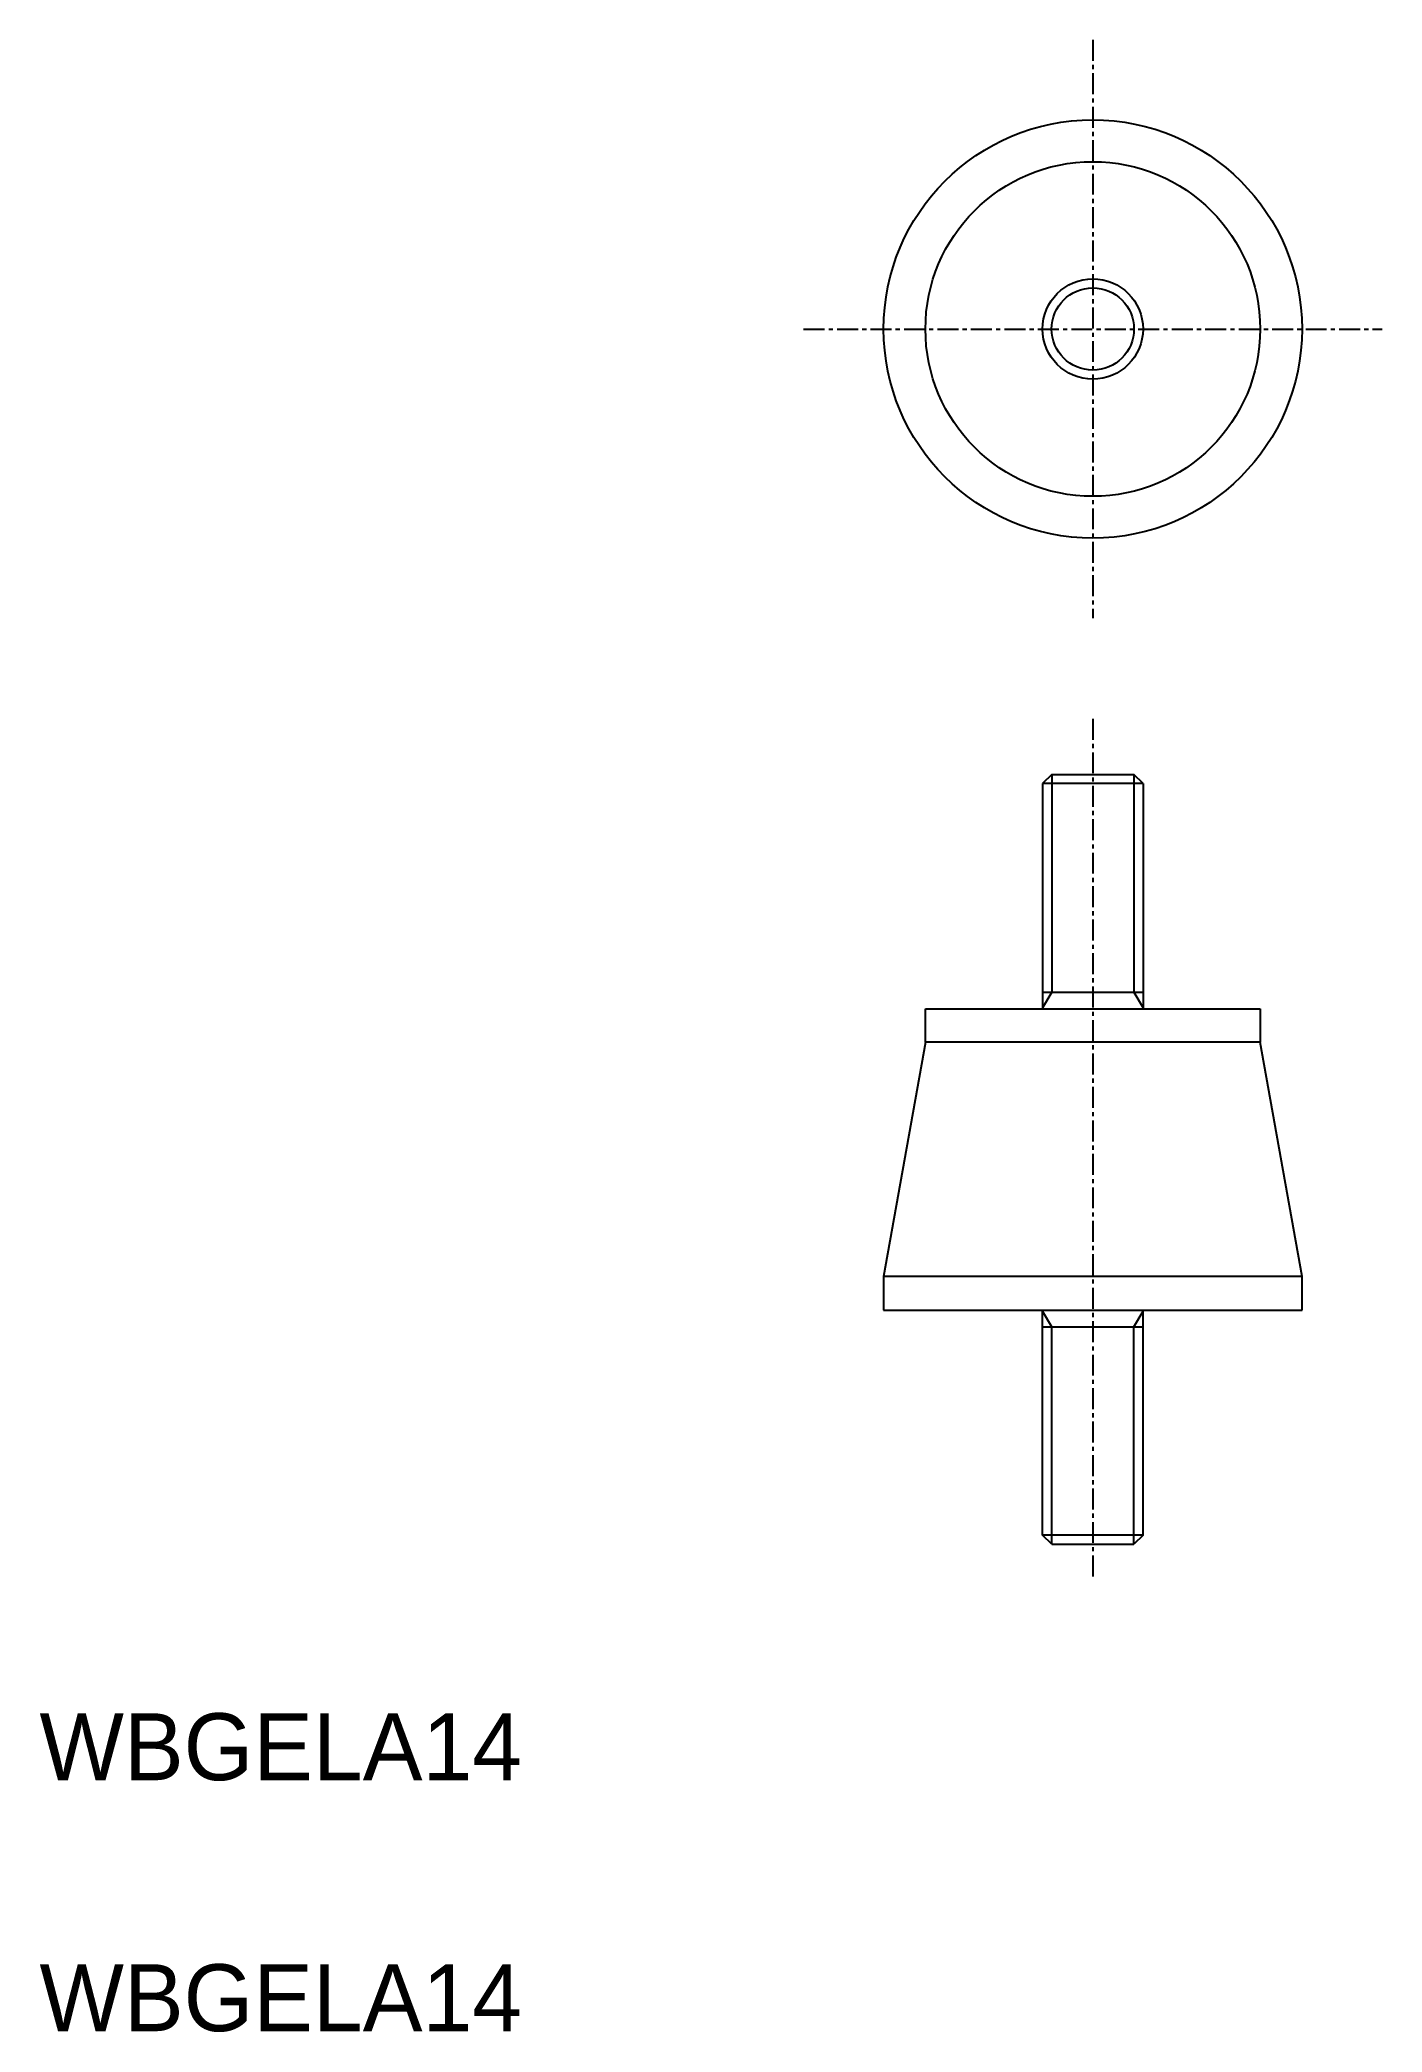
# Model space of a CAD drawing. Extents: x 10 to 90, y 10 to 129.
import ezdxf

# ---------------------------------------------------------------- set-up
doc = ezdxf.new("R2010")
doc.units = 0
doc.linetypes.add('CENTER', pattern=[2, 1.25, -0.25, 0.25, -0.25])
doc.layers.get('0').update_dxf_attribs({"linetype": 'CONTINUOUS'})
doc.layers.add('CENTER', color=1, linetype='CENTER')

msp = doc.modelspace()

# ---------------------------------------------------------------- linework, layer by layer
at = {"color": 7, "linetype": 'CONTINUOUS'}
for p, q in [((70.49, 85.1), (69.94, 84.56)), ((75.94, 84.56), (69.94, 84.56)), ((69.94, 84.56), (69.94, 71.1)), ((70.49, 85.1), (75.4, 85.1)), ((75.94, 84.56), (75.4, 85.1)), ((75.94, 84.56), (75.94, 71.1)), ((69.94, 72.1), (75.94, 72.1)), ((62.94, 71.1), (82.94, 71.1)), ((62.94, 69.1), (62.94, 71.1)), ((82.94, 71.1), (82.94, 69.1)), ((62.94, 69.1), (60.44, 55.1)), ((82.94, 69.1), (62.94, 69.1)), ((85.44, 55.1), (82.94, 69.1)), ((85.44, 55.1), (60.44, 55.1)), ((60.44, 55.1), (60.44, 53.1)), ((85.44, 53.1), (85.44, 55.1)), ((60.44, 53.1), (85.44, 53.1)), ((69.94, 39.64), (69.94, 53.1)), ((75.94, 39.64), (75.94, 53.1)), ((69.94, 52.1), (75.94, 52.1)), ((75.94, 39.64), (69.94, 39.64)), ((70.49, 39.1), (69.94, 39.64)), ((75.94, 39.64), (75.4, 39.1)), ((70.49, 39.1), (75.4, 39.1))]:
    msp.add_line(p, q, dxfattribs=at)
at = {"color": 3, "linetype": 'CONTINUOUS'}
for p, q in [((70.49, 85.1), (70.49, 72.1)), ((75.4, 85.1), (75.4, 72.1)), ((70.49, 72.1), (69.94, 71.16)), ((75.4, 72.1), (75.94, 71.16)), ((70.49, 52.1), (69.94, 53.04)), ((75.4, 52.1), (75.94, 53.04)), ((70.49, 39.1), (70.49, 52.1)), ((75.4, 39.1), (75.4, 52.1))]:
    msp.add_line(p, q, dxfattribs=at)
at = {"color": 7, "linetype": 'CONTINUOUS'}
for radius in [12.5, 10, 3]:
    msp.add_circle((72.94, 111.73), radius, dxfattribs=at)
at = {"color": 3, "linetype": 'CONTINUOUS'}
msp.add_circle((72.94, 111.73), 2.46, dxfattribs=at)
at = {"layer": 'CENTER', "color": 1, "linetype": 'CENTER'}
for p, q in [((72.94, 129.01), (72.94, 94.44)), ((55.66, 111.73), (90.23, 111.73)), ((72.94, 88.43), (72.94, 37.17))]:
    msp.add_line(p, q, dxfattribs=at)

# ---------------------------------------------------------------- texts
at = {"color": 7, "linetype": 'CONTINUOUS'}
for p in [(10, 25), (10, 10)]:
    msp.add_text('WBGELA14', height=4, dxfattribs=at).set_placement(p)

doc.saveas('drawing.dxf')
